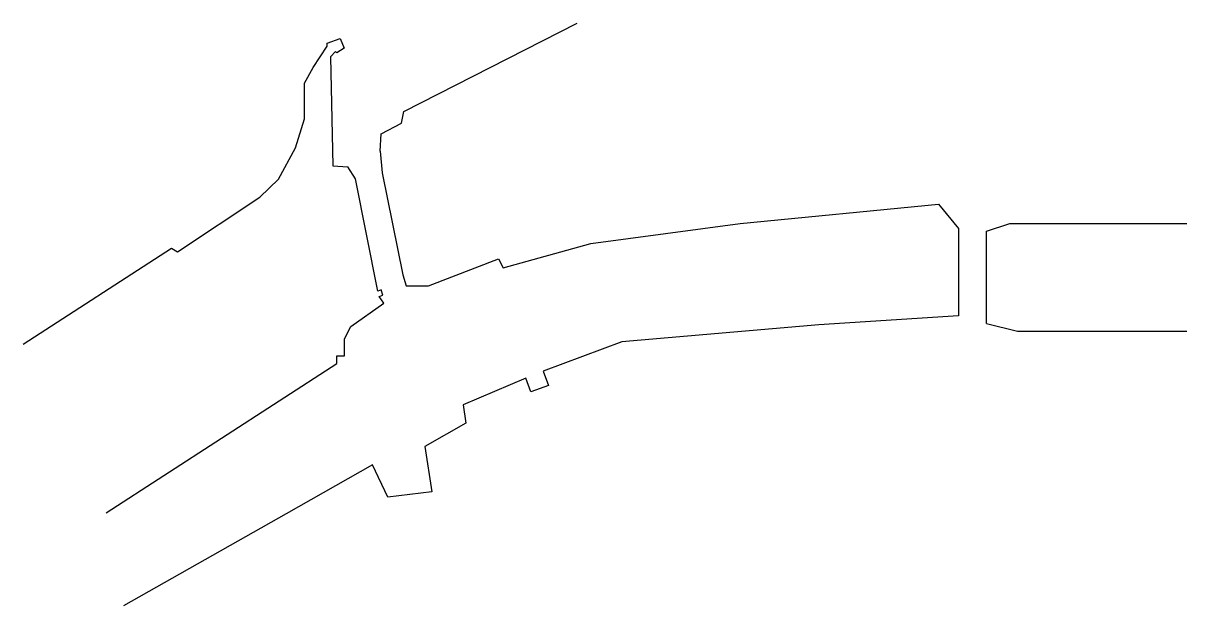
# Model space of a CAD drawing. Header units: millimetres. Extents: x -206 to 550, y -368 to 10.
import ezdxf

# ---------------------------------------------------------------- set-up
doc = ezdxf.new("R2010")
doc.units = ezdxf.units.MM
doc.layers.get('0').update_dxf_attribs({"linetype": 'CONTINUOUS'})

msp = doc.modelspace()

# ---------------------------------------------------------------- linework, layer by layer
for p, q in [((41.42, -47.28), (154, 10)), ((-8.46, -2.89), (0, 0)), ((0, 0), (2.66, -6.23)), ((-17.44, -18.65), (-8.46, -4.82)), ((-8.46, -4.82), (-8.46, -2.89)), ((2.66, -6.23), (-2.05, -9.18)), ((-2.9, -8.3), (-6.23, -11.81)), ((-6.23, -11.81), (-4.57, -82.68)), ((-2.05, -9.18), (-2.9, -8.3)), ((-23, -29), (-17.44, -18.65)), ((-23, -52), (-23, -29)), ((-29, -71), (-23, -52)), ((40, -55), (41.42, -47.28)), ((26.62, -61.78), (40, -55)), ((26, -73), (26.62, -61.78)), ((-39.87, -91.26), (-29, -71)), ((26, -73), (27.44, -87.11)), ((-4.57, -82.68), (5.02, -83.23)), ((10, -91), (5.02, -83.23)), ((27.44, -87.11), (40.7, -153.53)), ((-52, -103), (-39.87, -91.26)), ((24.58, -163.99), (10, -91)), ((-105.5, -138.5), (-52, -103)), ((260, -120), (388.71, -107.48)), ((388.71, -107.48), (401.66, -123.43)), ((163, -133), (260, -120)), ((420, -125), (435, -120)), ((435, -120), (550, -120)), ((401.66, -123.43), (401.66, -180)), ((420, -185), (420, -125)), ((106, -149), (163, -133)), ((-205.77, -198.47), (-109.4, -136.19)), ((-109.4, -136.19), (-105.5, -138.5)), ((57.54, -160.52), (103, -143)), ((103, -143), (106, -149)), ((40.7, -153.53), (42.89, -160.52)), ((26.64, -163.28), (24.58, -163.99)), ((27.82, -166.68), (26.64, -163.28)), ((42.89, -160.52), (57.54, -160.52)), ((7, -187), (28.54, -171.86)), ((25.47, -167.49), (27.82, -166.68)), ((28.54, -171.86), (25.47, -167.49)), ((401.66, -180), (311, -186)), ((3, -195), (7, -187)), ((311, -186), (183, -197)), ((420, -185), (440, -190)), ((3, -206), (3, -195)), ((440, -190), (550, -190)), ((183, -197), (132, -216)), ((-152, -308), (-2, -211)), ((-2, -211), (-2, -206)), ((-2, -206), (3, -206)), ((132, -216), (135.46, -225.29)), ((120.6, -220.64), (80, -238)), ((123.93, -229.58), (120.6, -220.64)), ((135.46, -225.29), (123.93, -229.58)), ((80, -238), (81.82, -249.83)), ((81.82, -249.83), (55, -265)), ((55, -265), (59.53, -294.42)), ((21, -277), (-35, -308.67)), ((31, -298), (21, -277)), ((59.53, -294.42), (31, -298)), ((-35, -308.67), (-140.73, -368.46))]:
    msp.add_line(p, q)

doc.saveas('drawing.dxf')
